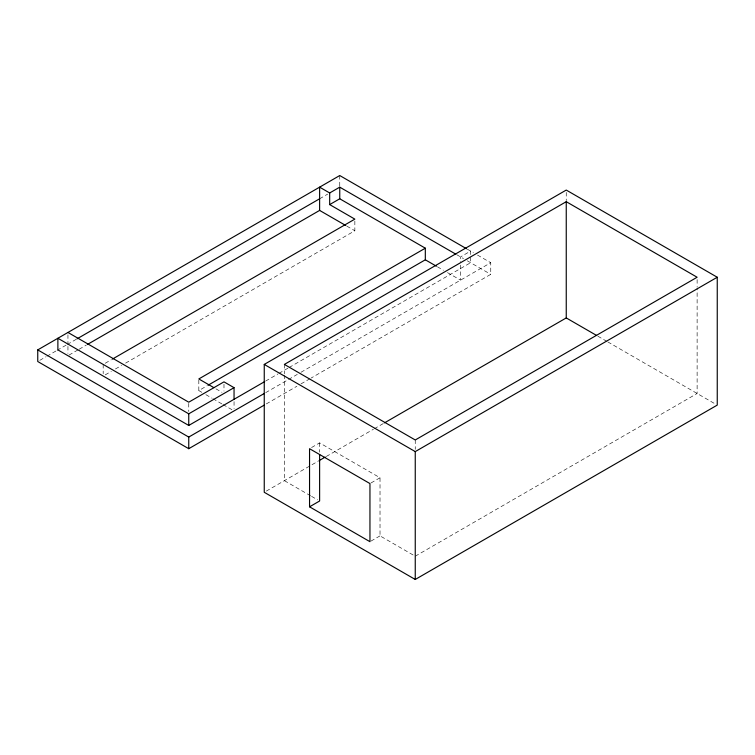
<?xml version="1.0" encoding="UTF-8"?>
<svg xmlns="http://www.w3.org/2000/svg" width="755" height="755" viewBox="0 0 755 755"><rect width="100%" height="100%" fill="white"/><g stroke="black" fill="none" stroke-linecap="round" stroke-linejoin="round"><path stroke-width="0.57" stroke-dasharray="3.77 2.83" d="M39.788 360.343L45.913 356.804M46.933 356.218L56.115 350.915M57.135 350.329L66.317 345.026M67.337 344.431L76.519 339.137M319.62 198.782L327.67 194.129M68.969 355.114L78.142 349.82M79.162 349.235L86.287 345.12M105.219 363.249L111.334 359.72M105.219 374.867L111.334 371.337M115.411 368.987L121.527 365.458M125.604 363.108L354.85 230.747L354.85 219.129M198.82 380.114L198.82 390.58L206.983 385.862M265.675 381.03L277.925 373.97M278.944 373.376L288.127 368.072M289.146 367.487L470.62 262.712L470.62 255.737M265.675 392.657L297.31 374.395M300.981 372.281L490.75 262.712L490.75 274.339L311.183 378.01M266.288 403.925L296.894 386.258M300.981 383.899L310.163 378.604M311.56 447.536L319.62 442.883L380.02 477.755L380.02 535.871L413.24 555.057M266.288 491.109L318.327 461.069M326.254 456.492L373.423 429.255M374.253 428.774L383.625 423.366M370.96 482.983L380.02 477.755M370.96 541.109L380.02 535.871M415.25 556.218L697.12 393.487L697.12 287.806M467.288 249.169L473.404 252.698M477.49 255.058L490.75 262.712M456.492 254.558L463.513 258.616M467.288 260.786L490.75 274.339M597.875 336.192L607.058 341.486M607.841 341.94L715.212 403.925M437.4 266.779L443.44 270.271M447.46 272.593L460.55 280.152L460.55 261.551M346.8 226.104L354.85 230.747M215.93 388.834L221.97 392.317M198.82 390.58L201.84 392.317M205.86 394.648L211.9 398.13M212.91 398.716L221.97 403.944M222.98 404.529L232.04 409.757M310.56 495.771L284.38 480.661L284.38 374.99M311.56 496.356L317.6 499.838M697.12 279.595L697.12 286.636M566.25 192.412L566.25 200.622M470.62 254.577L470.62 251.094L460.55 256.898L460.55 260.39M415.25 439.976L415.25 449.367M339.75 175.537L339.75 185.994M319.62 442.883L319.62 452.179M284.38 364.42L284.38 373.81M234.05 401.622L234.05 408.597M223.98 384.182L223.98 391.156M188.75 403.359L188.75 411.503M103.18 364.42L103.18 373.725M67.95 334.786L67.95 342.921M67.95 346.403L67.95 353.378"/><path stroke-width="1.13" d="M264.25 405.105L188.75 448.697L37.75 361.513L37.75 349.895L339.75 175.537L466.562 248.744M77.123 338.787L319.62 198.782M87.306 344.525L319.62 210.409L319.62 187.155L329.68 192.969L339.75 187.155L455.473 253.973M329.68 192.969L329.68 204.596L339.75 198.782L425.32 248.187L425.32 259.805L208.002 385.276M112.353 359.125L354.85 219.129L329.68 204.596M425.32 248.187L198.82 378.953L213.92 387.674M264.25 364.42L566.25 190.062L717.25 277.245L717.25 405.105L415.25 579.462L264.25 492.288L264.25 364.42L415.25 451.603L717.25 277.245M264.656 381.624L188.75 425.452L57.88 349.895L57.88 338.268L188.75 413.825L234.05 387.674L234.05 399.291M566.25 201.689L284.38 364.42L415.25 439.976L697.12 277.245L566.25 201.689L566.25 317.93L384.465 422.875M37.75 349.895L188.75 437.07L264.25 393.487M319.11 460.616L325.235 457.077M309.55 506.813L369.95 541.684L369.95 483.568L309.55 448.697L309.55 506.813L319.62 500.999L319.62 454.51M566.25 317.93L596.686 335.503M425.32 259.805L436.39 266.204M319.62 210.409L345.79 225.518M234.05 387.674L223.98 381.86L188.75 402.198L67.95 332.455M415.25 451.603L415.25 579.462M339.75 187.155L339.75 198.782M188.75 413.825L188.75 425.452M188.75 437.07L188.75 448.697"/></g></svg>
